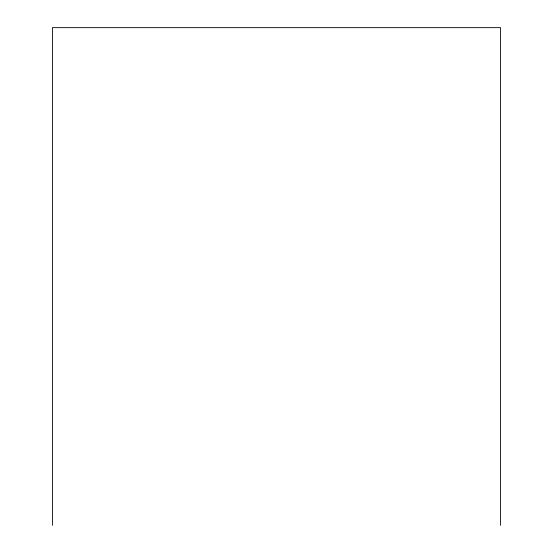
<?xml version="1.0" encoding="UTF-8"?>
<svg xmlns="http://www.w3.org/2000/svg" width="553" height="553" viewBox="0 0 553 553"><rect width="100%" height="100%" fill="white"/><g stroke="black" fill="none" stroke-linecap="round" stroke-linejoin="round"><path stroke-width="0.83" d="M500.569 525.35L500.569 27.65L52.431 27.65L52.431 525.35"/></g></svg>
